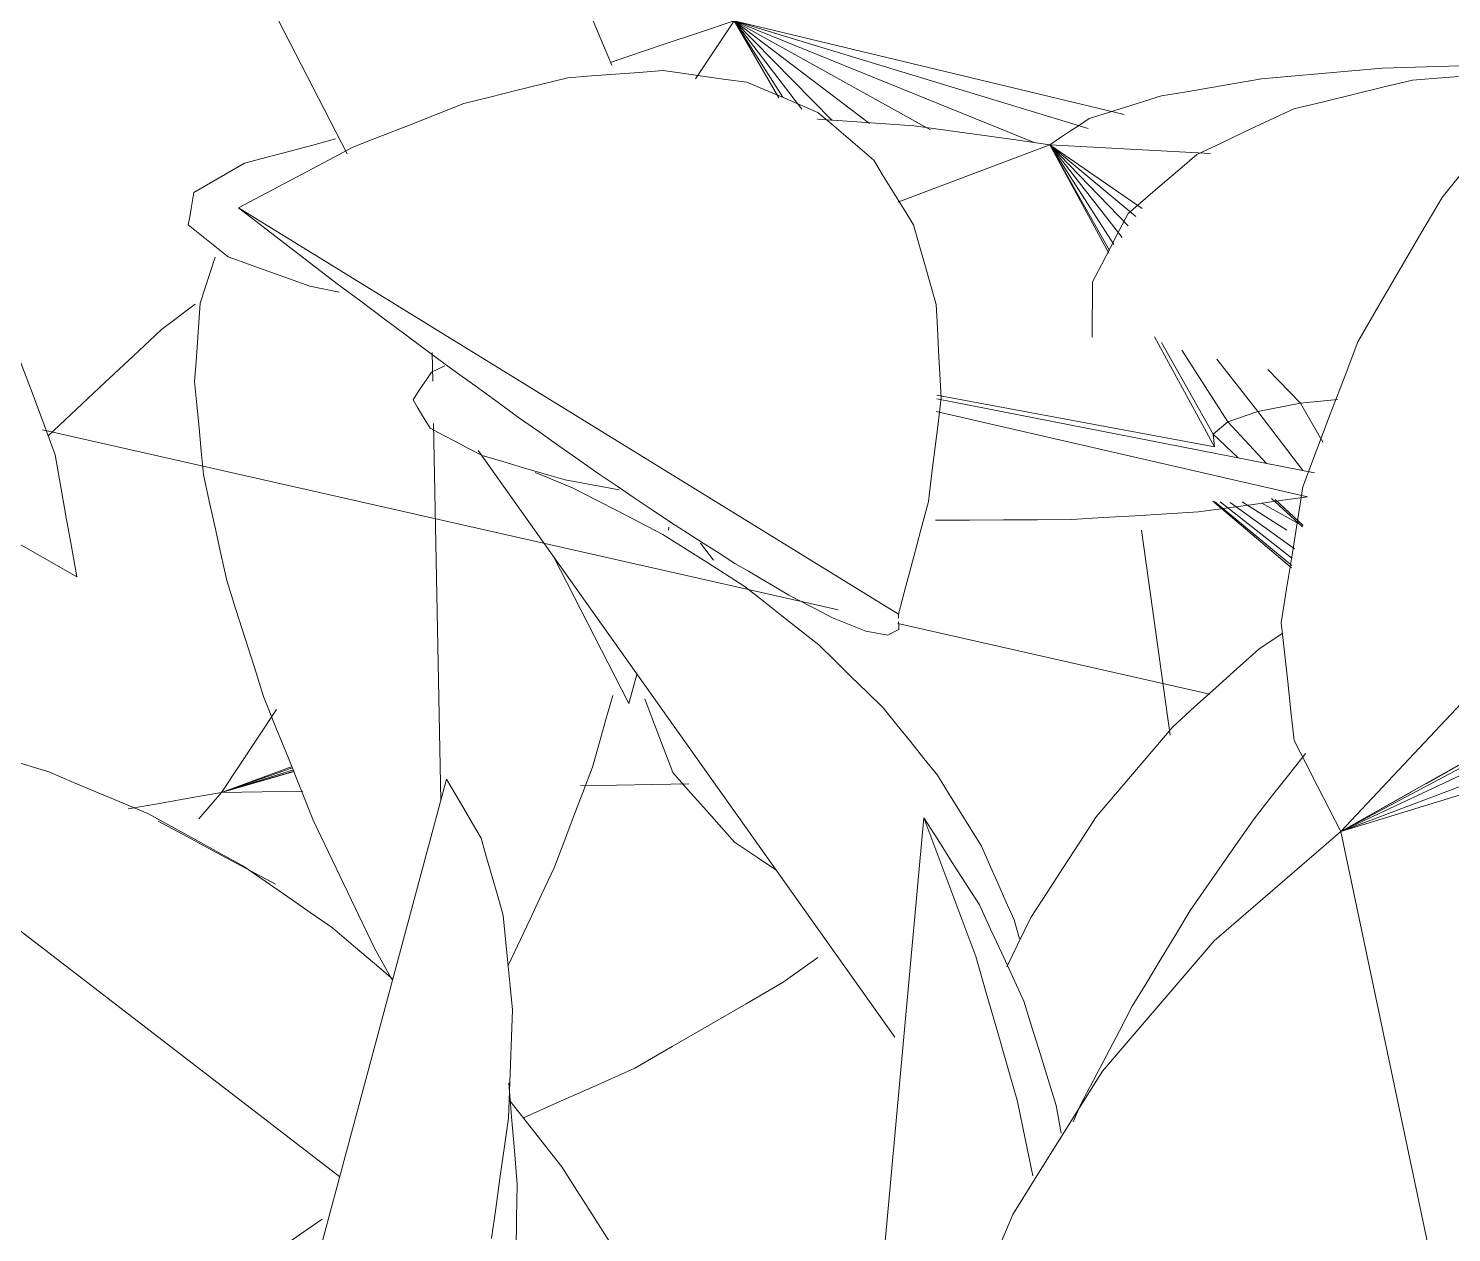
# Model space of a CAD drawing. Header units: metres. Extents: x 10.2 to 20.8, y -0.2 to 6.6.
# Drawn here: x 14.7461 to 14.7966, y 2.3245 to 2.3673 of the extents above; entities that cross this region are included whole.
import ezdxf

# ---------------------------------------------------------------- set-up
doc = ezdxf.new("R2010")
doc.units = ezdxf.units.M
doc.layers.add('Importações nas famílias', color=250, linetype='Continuous', lineweight=5)
doc.layers.add('Vegetação', color=7, linetype='Continuous', lineweight=5)

# ---------------------------------------------------------------- blocks, each defined once
blk = doc.blocks.new('Planta_pergolado_12200 - plantas pergolado_skp_Component_17-V3956-Corte 3')
at = {"layer": 'Importações nas famílias', "flags": 128}
for points in [[(14.754868, 2.336898), (14.753828, 2.337455), (14.752788, 2.338013), (14.751748, 2.338571), (14.750708, 2.339129)], [(14.754128, 2.32334), (14.754927, 2.323894), (14.755726, 2.324448), (14.756525, 2.325002)]]:
    blk.add_lwpolyline(points, dxfattribs=at)
blk = doc.blocks.new('Planta_pergolado_12200 - plantas pergolado_skp_Component_16-V3957-Corte 3')
blk.add_blockref('Planta_pergolado_12200 - plantas pergolado_skp_Component_17-V3956-Corte 3', (0, 0))
blk = doc.blocks.new('Planta_pergolado_12200 - plantas pergolado_skp_Component_12-V3960-Corte 3')
at = {"layer": 'Importações nas famílias'}
for p, q in [((14.735819, 2.342922), (14.737851, 2.341358)), ((14.739089, 2.340405), (14.75715, 2.326504)), ((14.763195, 2.321851), (14.77043, 2.316282))]:
    blk.add_line(p, q, dxfattribs=at)
at = {"layer": 'Importações nas famílias', "flags": 128}
for points in [[(14.735819, 2.342922), (14.736746, 2.342854), (14.737672, 2.342785), (14.738599, 2.342717), (14.739526, 2.342649)], [(14.739526, 2.342649), (14.740446, 2.342478), (14.741367, 2.342307), (14.742288, 2.342137), (14.743208, 2.341966)], [(14.743208, 2.341966), (14.744113, 2.341694), (14.745017, 2.341422), (14.745922, 2.341151), (14.746827, 2.340879)], [(14.746827, 2.340879), (14.747705, 2.34051), (14.748583, 2.34014), (14.749462, 2.339771), (14.75034, 2.339402)], [(14.75034, 2.339402), (14.751183, 2.338939), (14.752025, 2.338476), (14.752868, 2.338013), (14.75371, 2.33755)], [(14.75371, 2.33755), (14.754507, 2.336998), (14.755304, 2.336446), (14.756101, 2.335895), (14.756899, 2.335343)], [(14.756899, 2.335343), (14.757642, 2.33471), (14.758385, 2.334076), (14.759036, 2.33352)], [(14.763204, 2.329194), (14.763814, 2.328417), (14.764425, 2.327641), (14.765036, 2.326864)], [(14.765036, 2.326864), (14.76557, 2.326028), (14.766103, 2.325193), (14.766637, 2.324357), (14.767171, 2.323522)], [(14.767171, 2.323522), (14.767622, 2.322637), (14.768074, 2.321752), (14.768525, 2.320867), (14.768976, 2.319982)], [(14.768976, 2.319982), (14.769339, 2.319057), (14.769703, 2.318132), (14.770066, 2.317207), (14.77043, 2.316282)]]:
    blk.add_lwpolyline(points, dxfattribs=at)
blk = doc.blocks.new('Planta_pergolado_12200 - plantas pergolado_skp_Component_12-V3961-Corte 3')
at = {"layer": 'Importações nas famílias'}
for p, q in [((14.762066, 2.352295), (14.776855, 2.331463)), ((14.770422, 2.348394), (14.769952, 2.348996)), ((14.781087, 2.335628), (14.781276, 2.334957))]:
    blk.add_line(p, q, dxfattribs=at)
at = {"layer": 'Importações nas famílias', "flags": 128}
for points in [[(14.764083, 2.35151), (14.764587, 2.351304), (14.765441, 2.350953)], [(14.765441, 2.350953), (14.766237, 2.350543), (14.767033, 2.350133), (14.767829, 2.349723), (14.768625, 2.349313)], [(14.768625, 2.349313), (14.769354, 2.348848), (14.770083, 2.348383), (14.770812, 2.347918), (14.771541, 2.347452)], [(14.771541, 2.347452), (14.772195, 2.346937), (14.772849, 2.346422), (14.773502, 2.345906), (14.774156, 2.345391)], [(14.774156, 2.345391), (14.774728, 2.344831), (14.775299, 2.344272), (14.775871, 2.343712), (14.776442, 2.343152)], [(14.776442, 2.343152), (14.776925, 2.342554), (14.777407, 2.341956), (14.77789, 2.341359), (14.778373, 2.340761)], [(14.778373, 2.340761), (14.778761, 2.340131), (14.77915, 2.339502), (14.779538, 2.338873), (14.779927, 2.338243)], [(14.779927, 2.338243), (14.780217, 2.337589), (14.780507, 2.336936), (14.780797, 2.336282), (14.781087, 2.335628)]]:
    blk.add_lwpolyline(points, dxfattribs=at)
blk = doc.blocks.new('Planta_pergolado_12200 - plantas pergolado_skp_Component_17-V3963-Corte 3')
at = {"layer": 'Importações nas famílias'}
for p, q in [((14.788146, 2.35049), (14.790938, 2.348128)), ((14.788206, 2.350485), (14.790941, 2.348212)), ((14.7884, 2.35047), (14.790949, 2.348464)), ((14.788755, 2.350442), (14.791036, 2.348804)), ((14.789189, 2.350466), (14.79077, 2.34946)), ((14.789881, 2.35042), (14.79122, 2.349679)), ((14.785607, 2.34946), (14.786627, 2.34219))]:
    blk.add_line(p, q, dxfattribs=at)
at = {"layer": 'Importações nas famílias', "flags": 128}
for points in [[(14.799914, 2.365798), (14.798742, 2.365708), (14.797569, 2.365617), (14.796397, 2.365527), (14.795224, 2.365437)], [(14.795224, 2.365437), (14.794172, 2.365181), (14.79312, 2.364925), (14.792068, 2.36467), (14.791016, 2.364414)], [(14.791016, 2.364414), (14.790156, 2.364011), (14.789296, 2.363607), (14.788436, 2.363204), (14.787576, 2.3628)], [(14.787576, 2.3628), (14.786966, 2.362277), (14.786357, 2.361753), (14.785748, 2.361229), (14.785139, 2.360705)], [(14.785139, 2.360705), (14.784822, 2.360097), (14.784505, 2.359489), (14.784188, 2.358881), (14.783871, 2.358272)], [(14.783871, 2.358272), (14.783867, 2.357621), (14.783864, 2.356969), (14.783861, 2.356318)], [(14.767978, 2.34347), (14.768227, 2.342816), (14.768476, 2.342162), (14.768725, 2.341508), (14.768974, 2.340854)], [(14.768974, 2.340854), (14.769522, 2.340237), (14.77007, 2.33962), (14.770618, 2.339003), (14.771166, 2.338385)], [(14.771166, 2.338385), (14.771975, 2.337847), (14.772634, 2.337409)]]:
    blk.add_lwpolyline(points, dxfattribs=at)
blk = doc.blocks.new('Planta_pergolado_12200 - plantas pergolado_skp_Component_16-V3964-Corte 3')
for name in ['Planta_pergolado_12200 - plantas pergolado_skp_Component_17-V3963-Corte 3', 'Planta_pergolado_12200 - plantas pergolado_skp_Component_12-V3961-Corte 3', 'Planta_pergolado_12200 - plantas pergolado_skp_Component_12-V3960-Corte 3']:
    blk.add_blockref(name, (0, 0))
blk = doc.blocks.new('Planta_pergolado_12200 - plantas pergolado_skp_Component_12-V4003-Corte 3')
at = {"layer": 'Importações nas famílias'}
for p, q in [((14.757415, 2.362823), (14.748612, 2.379998)), ((14.768832, 2.34957), (14.768817, 2.34946)), ((14.767418, 2.343305), (14.764744, 2.348523)), ((14.767699, 2.34434), (14.767418, 2.343305))]:
    blk.add_line(p, q, dxfattribs=at)
at = {"layer": 'Importações nas famílias', "flags": 128}
for points in [[(14.748612, 2.379998), (14.749495, 2.379858), (14.750377, 2.379719), (14.751259, 2.379579), (14.752142, 2.379439)], [(14.752142, 2.379439), (14.752986, 2.37914), (14.753831, 2.37884), (14.754675, 2.378541), (14.75552, 2.378241)], [(14.75552, 2.378241), (14.756307, 2.377789), (14.757094, 2.377336), (14.757881, 2.376884), (14.758668, 2.376431)], [(14.758668, 2.376431), (14.759379, 2.375837), (14.760089, 2.375242), (14.7608, 2.374647), (14.761511, 2.374052)], [(14.761511, 2.374052), (14.762129, 2.373329), (14.762747, 2.372606), (14.763366, 2.371883), (14.763984, 2.37116)], [(14.763984, 2.37116), (14.764495, 2.370325), (14.765005, 2.36949), (14.765516, 2.368656), (14.766027, 2.367821)], [(14.766027, 2.367821), (14.766419, 2.366895), (14.766811, 2.365969)]]:
    blk.add_lwpolyline(points, dxfattribs=at)
blk = doc.blocks.new('Planta_pergolado_12200 - plantas pergolado_skp_Component_16-V4005-Corte 3')
blk.add_blockref('Planta_pergolado_12200 - plantas pergolado_skp_Component_12-V4003-Corte 3', (0, 0))
blk = doc.blocks.new('Planta_pergolado_12200 - plantas pergolado_skp_Component_12-V4032-Corte 3')
at = {"layer": 'Importações nas famílias'}
for p, q in [((14.760432, 2.355768), (14.760452, 2.354753)), ((14.760481, 2.353244), (14.760742, 2.339867)), ((14.759023, 2.333474), (14.758391, 2.33462))]:
    blk.add_line(p, q, dxfattribs=at)
at = {"layer": 'Importações nas famílias', "flags": 128}
for points in [[(14.752199, 2.357517), (14.752376, 2.358062), (14.752552, 2.358608), (14.752729, 2.359153)], [(14.752002, 2.354741), (14.752051, 2.355435), (14.752101, 2.356129), (14.75215, 2.356823), (14.752199, 2.357517)], [(14.752318, 2.351435), (14.752239, 2.352262), (14.75216, 2.353088), (14.752081, 2.353914), (14.752002, 2.354741)], [(14.753139, 2.347679), (14.752934, 2.348618), (14.752729, 2.349557), (14.752523, 2.350496), (14.752318, 2.351435)], [(14.754448, 2.343558), (14.754121, 2.344588), (14.753794, 2.345618), (14.753467, 2.346648), (14.753139, 2.347679)], [(14.756212, 2.339171), (14.755771, 2.340268), (14.75533, 2.341365), (14.754889, 2.342461), (14.754448, 2.343558)], [(14.766842, 2.343593), (14.766601, 2.342744), (14.76636, 2.341894), (14.766119, 2.341044)], [(14.766119, 2.341044), (14.765779, 2.340153), (14.76544, 2.339262), (14.765101, 2.338371), (14.764762, 2.33748)], [(14.758391, 2.33462), (14.757847, 2.335758), (14.757302, 2.336896), (14.756757, 2.338033), (14.756212, 2.339171)], [(14.764762, 2.33748), (14.764328, 2.336557), (14.763894, 2.335634), (14.763461, 2.334711), (14.76312, 2.333988)]]:
    blk.add_lwpolyline(points, dxfattribs=at)
blk = doc.blocks.new('Planta_pergolado_12200 - plantas pergolado_skp_Component_17-V4033-Corte 3')
at = {"layer": 'Importações nas famílias'}
for p, q in [((14.771149, 2.367544), (14.769781, 2.365484)), ((14.771149, 2.367544), (14.775951, 2.363892)), ((14.771149, 2.367544), (14.774626, 2.364002)), ((14.771149, 2.367544), (14.773556, 2.3644)), ((14.771149, 2.367544), (14.772884, 2.364827)), ((14.771149, 2.367544), (14.772736, 2.364806)), ((14.784994, 2.364214), (14.771149, 2.367544)), ((14.771149, 2.367544), (14.783717, 2.363724)), ((14.771149, 2.367544), (14.781795, 2.363223)), ((14.771149, 2.367544), (14.778124, 2.363669)), ((14.752017, 2.357486), (14.750822, 2.356588)), ((14.754908, 2.343092), (14.752952, 2.340146)), ((14.755458, 2.341075), (14.752952, 2.340146)), ((14.75548, 2.341024), (14.752952, 2.340146)), ((14.75551, 2.340956), (14.752952, 2.340146)), ((14.75553, 2.340912), (14.752952, 2.340146)), ((14.752952, 2.340146), (14.755537, 2.340895)), ((14.769542, 2.340461), (14.765701, 2.340388)), ((14.752952, 2.340146), (14.752151, 2.33921)), ((14.755844, 2.340201), (14.752952, 2.340146)), ((14.772896, 2.333414), (14.77412, 2.334295))]:
    blk.add_line(p, q, dxfattribs=at)
at = {"layer": 'Importações nas famílias', "flags": 128}
for points in [[(14.771149, 2.367544), (14.769892, 2.36712), (14.768636, 2.366697), (14.76738, 2.366273), (14.766761, 2.366065)], [(14.750822, 2.356588), (14.749818, 2.355643), (14.748814, 2.354699), (14.747811, 2.353755), (14.746807, 2.35281)], [(14.749648, 2.339575), (14.750749, 2.339765), (14.75185, 2.339955), (14.752952, 2.340146)], [(14.767631, 2.330369), (14.768948, 2.33113), (14.770264, 2.331891), (14.77158, 2.332653), (14.772896, 2.333414)], [(14.763674, 2.328598), (14.764993, 2.329188), (14.766312, 2.329778), (14.767631, 2.330369)]]:
    blk.add_lwpolyline(points, dxfattribs=at)
blk = doc.blocks.new('Planta_pergolado_12200 - plantas pergolado_skp_Component_16-V4034-Corte 3')
for name in ['Planta_pergolado_12200 - plantas pergolado_skp_Component_17-V4033-Corte 3', 'Planta_pergolado_12200 - plantas pergolado_skp_Component_12-V4032-Corte 3']:
    blk.add_blockref(name, (0, 0))
blk = doc.blocks.new('Planta_pergolado_12200 - plantas pergolado_skp_-V4056-Corte 3')
blk.add_blockref('Planta_pergolado_12200 - plantas pergolado_skp_Component_16-V4034-Corte 3', (0, 0))
blk = doc.blocks.new('Planta_pergolado_12200 - plantas pergolado_skp_-V4057-Corte 3')
for name in ['Planta_pergolado_12200 - plantas pergolado_skp_Component_16-V4005-Corte 3', 'Planta_pergolado_12200 - plantas pergolado_skp_-V4056-Corte 3', 'Planta_pergolado_12200 - plantas pergolado_skp_Component_16-V3964-Corte 3', 'Planta_pergolado_12200 - plantas pergolado_skp_Component_16-V3957-Corte 3']:
    blk.add_blockref(name, (0, 0))
blk = doc.blocks.new('Planta_pergolado_12200 - plantas pergolado_skp_Component_12-V4113-Corte 3')
at = {"layer": 'Importações nas famílias'}
for p, q in [((14.748218, 2.374075), (14.737824, 2.366048)), ((14.733039, 2.369726), (14.732943, 2.369672)), ((14.724027, 2.355392), (14.713508, 2.347267))]:
    blk.add_line(p, q, dxfattribs=at)
at = {"layer": 'Importações nas famílias', "flags": 128}
for points in [[(14.74263, 2.372987), (14.743365, 2.373184), (14.7441, 2.37338), (14.744835, 2.373576), (14.74557, 2.373773)], [(14.746894, 2.373891), (14.746255, 2.373802), (14.745274, 2.373666), (14.744293, 2.373529)], [(14.74557, 2.373773), (14.746232, 2.373849), (14.746894, 2.373924), (14.747556, 2.374), (14.748218, 2.374075)], [(14.744293, 2.373529), (14.743326, 2.373301), (14.74236, 2.373072), (14.741393, 2.372843), (14.740427, 2.372615)], [(14.740427, 2.372615), (14.739485, 2.372297), (14.738544, 2.371979), (14.737603, 2.371661), (14.736661, 2.371343)], [(14.739467, 2.371737), (14.740257, 2.37205), (14.741048, 2.372362), (14.741839, 2.372675), (14.74263, 2.372987)], [(14.736154, 2.370051), (14.736983, 2.370473), (14.737811, 2.370894), (14.738639, 2.371316), (14.739467, 2.371737)], [(14.736661, 2.371343), (14.735756, 2.370939), (14.73485, 2.370535), (14.733944, 2.37013), (14.733039, 2.369726)], [(14.732771, 2.36797), (14.733617, 2.36849), (14.734463, 2.369011), (14.735309, 2.369531), (14.736154, 2.370051)], [(14.729396, 2.365542), (14.73024, 2.366149), (14.731083, 2.366756), (14.731927, 2.367363), (14.732771, 2.36797)], [(14.718287, 2.357059), (14.717899, 2.356443), (14.717398, 2.355646), (14.716897, 2.35485), (14.716395, 2.354054)], [(14.717519, 2.353593), (14.718164, 2.354389), (14.718809, 2.355185), (14.719454, 2.355982), (14.719938, 2.35658)], [(14.716395, 2.354054), (14.715986, 2.35322), (14.715577, 2.352386), (14.715168, 2.351552), (14.714759, 2.350718)], [(14.715304, 2.350397), (14.715858, 2.351196), (14.716412, 2.351995), (14.716965, 2.352794), (14.717519, 2.353593)], [(14.714759, 2.350718), (14.714446, 2.349856), (14.714133, 2.348993), (14.713821, 2.34813), (14.713508, 2.347267)], [(14.713508, 2.347267), (14.713957, 2.34805), (14.714406, 2.348832), (14.714855, 2.349615), (14.715304, 2.350397)]]:
    blk.add_lwpolyline(points, dxfattribs=at)
blk = doc.blocks.new('Planta_pergolado_12200 - plantas pergolado_skp_Component_16-V4118-Corte 3')
blk.add_blockref('Planta_pergolado_12200 - plantas pergolado_skp_Component_12-V4113-Corte 3', (0, 0))
blk = doc.blocks.new('Planta_pergolado_12200 - plantas pergolado_skp_-V4187-Corte 3')
blk.add_blockref('Planta_pergolado_12200 - plantas pergolado_skp_Component_16-V4118-Corte 3', (0, 0))
blk = doc.blocks.new('Planta_pergolado_12200 - plantas pergolado_skp_Component_12-V4147-Corte 3')
at = {"layer": 'Importações nas famílias'}
for p in [(14.519594, 2.357608), (14.543025, 2.343052)]:
    blk.add_line(p, (14.543021, 2.343187), dxfattribs=at)
at = {"layer": 'Importações nas famílias', "flags": 128}
for points in [[(14.534668, 2.362483), (14.533824, 2.36242), (14.532979, 2.362356), (14.532135, 2.362293), (14.53129, 2.362229)], [(14.537648, 2.362071), (14.536903, 2.362174), (14.536158, 2.362277), (14.535413, 2.36238), (14.534668, 2.362483)], [(14.53129, 2.362229), (14.530366, 2.362001), (14.529441, 2.361772), (14.528517, 2.361544), (14.527593, 2.361315)], [(14.540161, 2.361002), (14.539533, 2.36127), (14.538905, 2.361537), (14.538277, 2.361804), (14.537648, 2.362071)], [(14.527593, 2.361315), (14.52661, 2.360927), (14.525628, 2.360539), (14.524646, 2.360151), (14.523663, 2.359763)], [(14.542146, 2.359303), (14.541649, 2.359728), (14.541153, 2.360152), (14.540657, 2.360577), (14.540161, 2.361002)], [(14.523663, 2.359763), (14.522646, 2.359224), (14.521629, 2.358685), (14.520611, 2.358147), (14.519594, 2.357608)], [(14.543557, 2.357011), (14.543204, 2.357584), (14.542851, 2.358157), (14.542499, 2.35873), (14.542146, 2.359303)], [(14.519594, 2.357608), (14.520472, 2.356936), (14.521349, 2.356264), (14.522227, 2.355593), (14.523105, 2.354921)], [(14.544362, 2.354182), (14.544161, 2.35489), (14.54396, 2.355597), (14.543758, 2.356304), (14.543557, 2.357011)], [(14.523105, 2.354921), (14.523937, 2.354299), (14.524769, 2.353677), (14.525601, 2.353055), (14.526433, 2.352433)], [(14.544541, 2.350882), (14.544496, 2.351707), (14.544452, 2.352532), (14.544407, 2.353357), (14.544362, 2.354182)], [(14.526433, 2.352433), (14.52721, 2.351868), (14.527987, 2.351303), (14.528764, 2.350738), (14.529541, 2.350173)], [(14.544091, 2.347188), (14.544203, 2.348111), (14.544316, 2.349035), (14.544429, 2.349959), (14.544541, 2.350882)], [(14.529541, 2.350173), (14.530255, 2.349671), (14.530968, 2.349169), (14.531682, 2.348667), (14.532396, 2.348165)], [(14.532396, 2.348165), (14.533038, 2.347732), (14.53368, 2.347299), (14.534322, 2.346866), (14.534965, 2.346433)], [(14.543021, 2.343187), (14.543288, 2.344187), (14.543556, 2.345187), (14.543823, 2.346188), (14.544091, 2.347188)], [(14.534965, 2.346433), (14.535528, 2.346073), (14.536092, 2.345713), (14.536656, 2.345354), (14.537219, 2.344994)], [(14.537219, 2.344994), (14.537698, 2.344712), (14.538177, 2.34443), (14.538656, 2.344148), (14.539135, 2.343866)], [(14.539135, 2.343866), (14.539523, 2.343664), (14.539912, 2.343463), (14.540301, 2.343261), (14.540689, 2.34306)], [(14.540689, 2.34306), (14.540984, 2.342941), (14.541278, 2.342823), (14.541572, 2.342704), (14.541866, 2.342586)], [(14.543039, 2.342649), (14.543034, 2.342784), (14.54303, 2.342918)], [(14.541866, 2.342586), (14.542063, 2.342551), (14.542259, 2.342517), (14.542456, 2.342483), (14.542652, 2.342448)], [(14.542652, 2.342448), (14.542749, 2.342499), (14.542845, 2.342549), (14.542942, 2.342599), (14.543039, 2.342649)]]:
    blk.add_lwpolyline(points, dxfattribs=at)
blk = doc.blocks.new('Planta_pergolado_12200 - plantas pergolado_skp_Component_12-V4389-Corte 3')
at = {"layer": 'Importações nas famílias'}
blk.add_line((14.747786, 2.291671), (14.760946, 2.340627), dxfattribs=at)
at = {"layer": 'Importações nas famílias', "flags": 128}
for points in [[(14.760946, 2.340627), (14.761252, 2.340103), (14.761558, 2.339579), (14.761864, 2.339054), (14.76217, 2.33853)], [(14.76217, 2.33853), (14.762366, 2.337842), (14.762562, 2.337154), (14.762758, 2.336467), (14.762954, 2.335779)], [(14.762954, 2.335779), (14.763036, 2.334944), (14.763117, 2.334108), (14.763199, 2.333273), (14.76328, 2.332438)], [(14.76328, 2.332438), (14.763245, 2.331475), (14.76321, 2.330512), (14.763175, 2.329549), (14.76314, 2.328586)], [(14.763447, 2.326236), (14.76335, 2.327437), (14.763252, 2.328639), (14.763154, 2.329841)], [(14.76314, 2.328586), (14.762989, 2.327518), (14.762839, 2.32645), (14.762688, 2.325382), (14.762537, 2.324314)], [(14.763387, 2.321491), (14.763402, 2.322677), (14.763417, 2.323863), (14.763432, 2.32505), (14.763447, 2.326236)]]:
    blk.add_lwpolyline(points, dxfattribs=at)
blk = doc.blocks.new('Planta_pergolado_12200 - plantas pergolado_skp_Component_12-V4390-Corte 3')
at = {"layer": 'Importações nas famílias'}
for p, q in [((14.774363, 2.300535), (14.777883, 2.339255)), ((14.782764, 2.328054), (14.782585, 2.329039)), ((14.782502, 2.305179), (14.782356, 2.304155))]:
    blk.add_line(p, q, dxfattribs=at)
at = {"layer": 'Importações nas famílias', "flags": 128}
for points in [[(14.777883, 2.339255), (14.778345, 2.338024), (14.778806, 2.336793), (14.779267, 2.335563), (14.779728, 2.334332)], [(14.779861, 2.336158), (14.779367, 2.336932), (14.778872, 2.337706), (14.778378, 2.33848), (14.777883, 2.339255)], [(14.781434, 2.33274), (14.781041, 2.333594), (14.780648, 2.334449), (14.780254, 2.335303), (14.779861, 2.336158)], [(14.779728, 2.334332), (14.7801, 2.333043), (14.780471, 2.331754), (14.780842, 2.330465), (14.781213, 2.329176)], [(14.782585, 2.329039), (14.782297, 2.329964), (14.782009, 2.33089), (14.781722, 2.331815), (14.781434, 2.33274)], [(14.781213, 2.329176), (14.781486, 2.327858), (14.781759, 2.326541)], [(14.782356, 2.304155), (14.782089, 2.303148), (14.781823, 2.302142), (14.781556, 2.301135), (14.78129, 2.300129)], [(14.78129, 2.300129), (14.780924, 2.299265), (14.780559, 2.2984), (14.780193, 2.297536), (14.779827, 2.296672)]]:
    blk.add_lwpolyline(points, dxfattribs=at)
blk = doc.blocks.new('Planta_pergolado_12200 - plantas pergolado_skp_Component_17-V4392-Corte 3')
at = {"layer": 'Importações nas famílias'}
for p, q in [((14.824556, 2.372757), (14.792688, 2.338761)), ((14.792688, 2.338761), (14.817376, 2.352727)), ((14.795714, 2.340462), (14.815252, 2.351442)), ((14.813225, 2.349694), (14.792688, 2.338761)), ((14.811433, 2.347605), (14.792688, 2.338761)), ((14.809999, 2.345315), (14.792688, 2.338761)), ((14.809413, 2.343916), (14.792688, 2.338761)), ((14.792688, 2.338761), (14.795223, 2.340186)), ((14.799025, 2.308733), (14.792688, 2.338761))]:
    blk.add_line(p, q, dxfattribs=at)
at = {"layer": 'Importações nas famílias', "flags": 128}
for points in [[(14.796279, 2.361274), (14.797238, 2.362462), (14.798196, 2.363649), (14.799155, 2.364836), (14.800113, 2.366024)], [(14.793286, 2.356149), (14.794034, 2.357431), (14.794783, 2.358712), (14.795531, 2.359993), (14.796279, 2.361274)], [(14.791338, 2.350998), (14.791825, 2.352286), (14.792312, 2.353574), (14.792799, 2.354862), (14.793286, 2.356149)], [(14.790568, 2.346171), (14.790761, 2.347378), (14.790953, 2.348584), (14.791146, 2.349791), (14.791338, 2.350998)], [(14.791029, 2.341997), (14.790914, 2.343041), (14.790799, 2.344084), (14.790684, 2.345127), (14.790568, 2.346171)], [(14.792688, 2.338761), (14.792273, 2.33957), (14.791859, 2.340379), (14.791444, 2.341188), (14.791029, 2.341997)], [(14.788193, 2.334887), (14.789317, 2.335855), (14.790441, 2.336824), (14.791564, 2.337793), (14.792688, 2.338761)], [(14.784221, 2.330253), (14.785214, 2.331411), (14.786207, 2.33257), (14.7872, 2.333728), (14.788193, 2.334887)], [(14.781041, 2.325176), (14.781836, 2.326445), (14.782631, 2.327714), (14.783426, 2.328984), (14.784221, 2.330253)], [(14.778871, 2.320001), (14.779414, 2.321295), (14.779956, 2.322588), (14.780499, 2.323882), (14.781041, 2.325176)]]:
    blk.add_lwpolyline(points, dxfattribs=at)
blk = doc.blocks.new('Planta_pergolado_12200 - plantas pergolado_skp_Component_16-V4393-Corte 3')
for name, p in [('Planta_pergolado_12200 - plantas pergolado_skp_Component_17-V4392-Corte 3', (0, 0)), ('Planta_pergolado_12200 - plantas pergolado_skp_Component_12-V4147-Corte 3', (0.233959, 0.00329)), ('Planta_pergolado_12200 - plantas pergolado_skp_Component_12-V4389-Corte 3', (0, 0)), ('Planta_pergolado_12200 - plantas pergolado_skp_Component_12-V4390-Corte 3', (0, 0))]:
    blk.add_blockref(name, p)
blk = doc.blocks.new('Planta_pergolado_12200 - plantas pergolado_skp_-V4413-Corte 3')
blk.add_blockref('Planta_pergolado_12200 - plantas pergolado_skp_Component_16-V4393-Corte 3', (0, 0))
blk = doc.blocks.new('Planta_pergolado_12200 - plantas pergolado_skp_-V4414-Corte 3')
blk.add_blockref('Planta_pergolado_12200 - plantas pergolado_skp_-V4413-Corte 3', (0, 0))
blk = doc.blocks.new('Planta_pergolado_12200 - plantas pergolado_skp_-V4514-Corte 3')
for name in ['Planta_pergolado_12200 - plantas pergolado_skp_-V4414-Corte 3', 'Planta_pergolado_12200 - plantas pergolado_skp_-V4187-Corte 3', 'Planta_pergolado_12200 - plantas pergolado_skp_-V4057-Corte 3']:
    blk.add_blockref(name, (0, 0))
blk = doc.blocks.new('Planta_pergolado_12200 - plantas pergolado_skp_Component_12-V4645-Corte 3')
at = {"layer": 'Importações nas famílias'}
for p, q in [((14.790598, 2.345798), (14.789771, 2.345238)), ((14.783181, 2.328461), (14.783451, 2.329066))]:
    blk.add_line(p, q, dxfattribs=at)
at = {"layer": 'Importações nas famílias', "flags": 128}
for points in [[(14.789771, 2.345238), (14.789009, 2.344549), (14.788247, 2.343861), (14.787484, 2.343173), (14.786722, 2.342485)], [(14.786722, 2.342485), (14.786043, 2.341685), (14.785363, 2.340885), (14.784684, 2.340085), (14.784004, 2.339285)], [(14.789605, 2.339221), (14.790215, 2.339994), (14.790825, 2.340767), (14.791435, 2.341539)], [(14.784004, 2.339285), (14.783424, 2.338392), (14.782843, 2.337499), (14.782262, 2.336606), (14.781682, 2.335713)], [(14.787342, 2.335959), (14.787908, 2.336774), (14.788473, 2.33759), (14.789039, 2.338405), (14.789605, 2.339221)], [(14.781682, 2.335713), (14.781213, 2.334747), (14.780833, 2.333964)], [(14.785283, 2.332561), (14.785798, 2.333411), (14.786313, 2.33426), (14.786827, 2.335109), (14.787342, 2.335959)], [(14.783451, 2.329066), (14.783909, 2.32994), (14.784367, 2.330814), (14.784825, 2.331687), (14.785283, 2.332561)]]:
    blk.add_lwpolyline(points, dxfattribs=at)
blk = doc.blocks.new('Planta_pergolado_12200 - plantas pergolado_skp_Component_17-V4646-Corte 3')
at = {"layer": 'Importações nas famílias'}
for p, q in [((14.798888, 2.36599), (14.800103, 2.365955)), ((14.776959, 2.361104), (14.782354, 2.363145)), ((14.784633, 2.359599), (14.782354, 2.363145)), ((14.782354, 2.363145), (14.784924, 2.359849)), ((14.782354, 2.363145), (14.785143, 2.360269)), ((14.784478, 2.359386), (14.782354, 2.363145)), ((14.782354, 2.363145), (14.784455, 2.359294)), ((14.78806, 2.362828), (14.782354, 2.363145)), ((14.785639, 2.360875), (14.782354, 2.363145)), ((14.785411, 2.360597), (14.782354, 2.363145)), ((14.757129, 2.357913), (14.756093, 2.358126)), ((14.786078, 2.35632), (14.788205, 2.35242)), ((14.788158, 2.352874), (14.786324, 2.356119)), ((14.78868, 2.353302), (14.78704, 2.355855)), ((14.788289, 2.355532), (14.789736, 2.353676)), ((14.760411, 2.35507), (14.760882, 2.355291)), ((14.790093, 2.355166), (14.791254, 2.353969)), ((14.791747, 2.351497), (14.778345, 2.354122)), ((14.788205, 2.35242), (14.77835, 2.354252)), ((14.791254, 2.353969), (14.789736, 2.353676)), ((14.792568, 2.354105), (14.791254, 2.353969)), ((14.792043, 2.352583), (14.791254, 2.353969)), ((14.778327, 2.353675), (14.791507, 2.350639)), ((14.789736, 2.353676), (14.78868, 2.353302)), ((14.791338, 2.351577), (14.789736, 2.353676)), ((14.78868, 2.353302), (14.788158, 2.352874)), ((14.788158, 2.352874), (14.788205, 2.35242)), ((14.789041, 2.352027), (14.788158, 2.352874)), ((14.790042, 2.351831), (14.78868, 2.353302)), ((14.79133, 2.34958), (14.790229, 2.35058)), ((14.79135, 2.349633), (14.790357, 2.35055))]:
    blk.add_line(p, q, dxfattribs=at)
at = {"layer": 'Importações nas famílias', "flags": 128}
for points in [[(14.789865, 2.365483), (14.790936, 2.365578), (14.792008, 2.365674), (14.79308, 2.365769), (14.794151, 2.365864)], [(14.794151, 2.365864), (14.795335, 2.365895), (14.796519, 2.365927), (14.797704, 2.365958), (14.798888, 2.36599)], [(14.78632, 2.364873), (14.787206, 2.365026), (14.788092, 2.365178), (14.788978, 2.365331), (14.789865, 2.365483)], [(14.783758, 2.364076), (14.784398, 2.364275), (14.785039, 2.364475), (14.785679, 2.364674), (14.78632, 2.364873)], [(14.774115, 2.364056), (14.774833, 2.364006), (14.776184, 2.363913), (14.777536, 2.363819)], [(14.782354, 2.363145), (14.782705, 2.363378), (14.783056, 2.363611), (14.783407, 2.363843), (14.783758, 2.364076)], [(14.777536, 2.363819), (14.778741, 2.363651), (14.779945, 2.363482), (14.781149, 2.363314), (14.782354, 2.363145)], [(14.75377, 2.362488), (14.754578, 2.362702), (14.755387, 2.362917), (14.756196, 2.363132), (14.757005, 2.363347)], [(14.751976, 2.361444), (14.752424, 2.361705), (14.752873, 2.361966), (14.753321, 2.362227), (14.75377, 2.362488)], [(14.751777, 2.360304), (14.751826, 2.360589), (14.751876, 2.360874), (14.751926, 2.361159), (14.751976, 2.361444)], [(14.753189, 2.359165), (14.752836, 2.35945), (14.752483, 2.359735), (14.75213, 2.360019), (14.751777, 2.360304)], [(14.756093, 2.358126), (14.755367, 2.358386), (14.754641, 2.358646), (14.753915, 2.358905), (14.753189, 2.359165)], [(14.759753, 2.354089), (14.759918, 2.354334), (14.760082, 2.354579), (14.760247, 2.354825), (14.760411, 2.35507)], [(14.760366, 2.353079), (14.760213, 2.353332), (14.760059, 2.353584), (14.759906, 2.353837), (14.759753, 2.354089)], [(14.762206, 2.352109), (14.761746, 2.352352), (14.761286, 2.352594), (14.760826, 2.352837), (14.760366, 2.353079)], [(14.76515, 2.351245), (14.764414, 2.351461), (14.763678, 2.351677), (14.762942, 2.351893), (14.762206, 2.352109)], [(14.767073, 2.350895), (14.766111, 2.35107), (14.76515, 2.351245)], [(14.791507, 2.350639), (14.790539, 2.350509), (14.78957, 2.350378), (14.788602, 2.350247), (14.787633, 2.350117)], [(14.825851, 2.350408), (14.825323, 2.350193), (14.824794, 2.349979), (14.824265, 2.349764), (14.823736, 2.34955)], [(14.787633, 2.350117), (14.786507, 2.350047), (14.785381, 2.349976), (14.784255, 2.349906), (14.783129, 2.349836)], [(14.783129, 2.349836), (14.781923, 2.349831), (14.780716, 2.349826), (14.779509, 2.349821), (14.778303, 2.349816)], [(14.823736, 2.34955), (14.822942, 2.349377), (14.822147, 2.349205), (14.821353, 2.349032), (14.820559, 2.348859)], [(14.820559, 2.348859), (14.819553, 2.34874), (14.818547, 2.348621), (14.817542, 2.348502)], [(14.815388, 2.348325), (14.814239, 2.348268), (14.813091, 2.348211), (14.811942, 2.348153)]]:
    blk.add_lwpolyline(points, dxfattribs=at)
blk = doc.blocks.new('Planta_pergolado_12200 - plantas pergolado_skp_Component_16-V4647-Corte 3')
for name in ['Planta_pergolado_12200 - plantas pergolado_skp_Component_17-V4646-Corte 3', 'Planta_pergolado_12200 - plantas pergolado_skp_Component_12-V4645-Corte 3']:
    blk.add_blockref(name, (0, 0))
blk = doc.blocks.new('Planta_pergolado_12200 - plantas pergolado_skp_Component_12-V4721-Corte 3')
at = {"layer": 'Importações nas famílias'}
for p, q in [((14.73534, 2.36808), (14.736401, 2.367373)), ((14.747818, 2.3478), (14.741034, 2.35168))]:
    blk.add_line(p, q, dxfattribs=at)
at = {"layer": 'Importações nas famílias', "flags": 128}
for points in [[(14.723872, 2.373691), (14.724938, 2.373334), (14.726198, 2.37291), (14.727459, 2.372487)], [(14.727459, 2.372487), (14.728633, 2.371915), (14.729808, 2.371344), (14.730983, 2.370772), (14.732157, 2.3702)], [(14.732157, 2.3702), (14.733218, 2.369493), (14.734203, 2.368837)], [(14.736401, 2.367373), (14.737324, 2.366548), (14.738246, 2.365722), (14.739169, 2.364897), (14.740092, 2.364071)], [(14.740092, 2.364071), (14.740854, 2.363147), (14.741617, 2.362222), (14.742379, 2.361298), (14.743142, 2.360373)], [(14.743142, 2.360373), (14.743726, 2.359371), (14.74431, 2.358369), (14.744895, 2.357367), (14.745479, 2.356365)], [(14.745479, 2.356365), (14.745872, 2.355309), (14.746265, 2.354253), (14.746658, 2.353197), (14.747051, 2.352141)], [(14.747051, 2.352141), (14.747242, 2.351056), (14.747434, 2.349971), (14.747626, 2.348886), (14.747818, 2.3478)]]:
    blk.add_lwpolyline(points, dxfattribs=at)
blk = doc.blocks.new('Planta_pergolado_12200 - plantas pergolado_skp_Component_16-V4723-Corte 3')
blk.add_blockref('Planta_pergolado_12200 - plantas pergolado_skp_Component_12-V4721-Corte 3', (0, 0))
blk = doc.blocks.new('Planta_pergolado_12200 - plantas pergolado_skp_-V4763-Corte 3')
blk.add_blockref('Planta_pergolado_12200 - plantas pergolado_skp_Component_16-V4723-Corte 3', (0, 0))
blk = doc.blocks.new('Planta_pergolado_12200 - plantas pergolado_skp_-V4764-Corte 3')
at = {"layer": 'Importações nas famílias'}
for p, q in [((14.746602, 2.35302), (14.774846, 2.346628)), ((14.776959, 2.34615), (14.788035, 2.343643))]:
    blk.add_line(p, q, dxfattribs=at)
for name in ['Planta_pergolado_12200 - plantas pergolado_skp_-V4763-Corte 3', 'Planta_pergolado_12200 - plantas pergolado_skp_Component_16-V4647-Corte 3']:
    blk.add_blockref(name, (0, 0))
blk = doc.blocks.new('Planta_pergolado_12200 - plantas pergolado_skp_-V5113-Corte 3')
blk.add_blockref('Planta_pergolado_12200 - plantas pergolado_skp_-V4764-Corte 3', (0, 0))
blk = doc.blocks.new('Planta_pergolado_12200 - Planta_pergolado_12200-V5114-Corte 3')
for name in ['Planta_pergolado_12200 - plantas pergolado_skp_-V4514-Corte 3', 'Planta_pergolado_12200 - plantas pergolado_skp_-V5113-Corte 3']:
    blk.add_blockref(name, (0, 0))

msp = doc.modelspace()

# ---------------------------------------------------------------- block references
at = {"layer": 'Vegetação', "color": 250}
msp.add_blockref('Planta_pergolado_12200 - Planta_pergolado_12200-V5114-Corte 3', (0, 0), dxfattribs=at)

doc.saveas('drawing.dxf')
